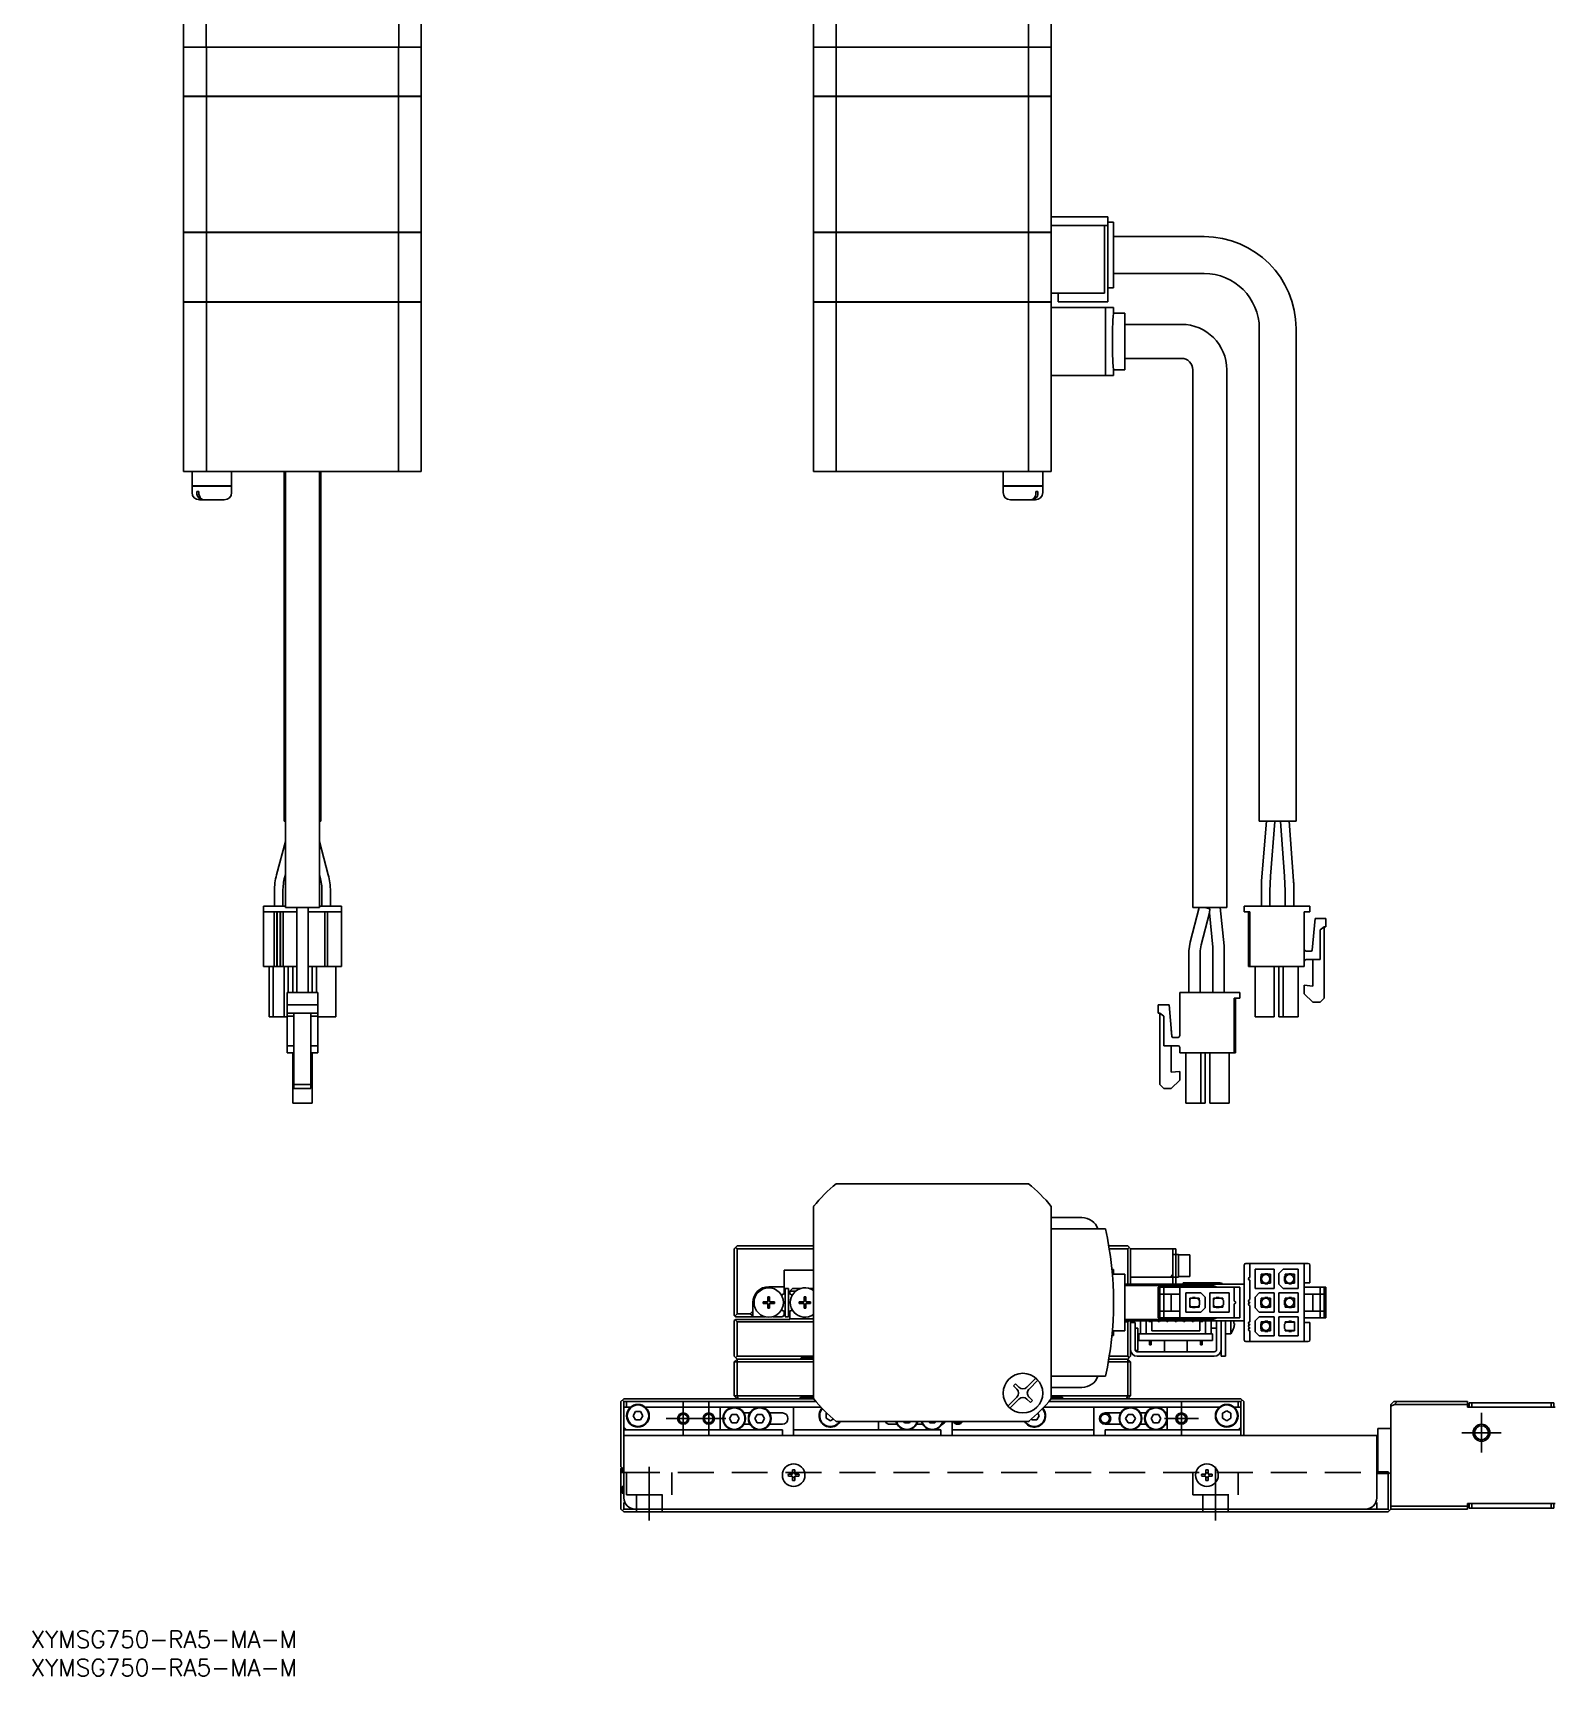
# Model space of a CAD drawing. Extents: x 0 to 944, y -8 to 566.
# Drawn here: x 0.4 to 269.3, y -8 to 282.3 of the extents above; entities that cross this region are included whole.
import ezdxf

# ---------------------------------------------------------------- set-up
doc = ezdxf.new("R2010")
doc.units = 0
doc.header["$LTSCALE"] = 0.5
doc.linetypes.add('CENTER', pattern=[50.8, 31.75, -6.35, 6.35, -6.35])
doc.linetypes.add('DASHED', pattern=[19.05, 12.7, -6.35])
for name, color, linetype in [('MSM_CENTER', 1, 'CENTER'), ('MSM_CONTINUOUS', 7, 'CONTINUOUS'), ('MSM_DASHED', 4, 'DASHED'), ('MSM_NARROW', 5, 'CONTINUOUS'), ('MSM_PART_NUMBER', 7, 'CONTINUOUS')]:
    doc.layers.add(name, color=color, linetype=linetype)
doc.styles.get("Standard").update_dxf_attribs({"font": 'txt.shx', "height": 1, "bigfont": 'bigfont.shx'})

msp = doc.modelspace()

# ---------------------------------------------------------------- linework, layer by layer
at = {"layer": 'MSM_CENTER'}
for p, q in [((115.27, 34.5), (115.27, 40.5)), ((119.77, 34.5), (119.77, 40.5)), ((203.27, 34.5), (203.27, 40.5)), ((256.27, 38.5), (256.27, 31.5)), ((112.27, 37.5), (122.77, 37.5)), ((200.27, 37.5), (206.27, 37.5)), ((252.77, 35), (259.77, 35)), ((109.27, 29), (109.27, 19.5)), ((209.27, 29), (209.27, 19.5))]:
    msp.add_line(p, q, dxfattribs=at)
at = {"layer": 'MSM_CONTINUOUS'}
for p, q in [((27, 271.1), (27, 284.8)), ((31, 284.8), (31, 279.8)), ((65, 279.8), (65, 284.8)), ((69, 271.1), (69, 284.8)), ((138.27, 271.1), (138.27, 286.8)), ((142.27, 284.8), (142.27, 279.8)), ((176.27, 279.8), (176.27, 284.8)), ((180.27, 271.1), (180.27, 286.8)), ((69, 279.8), (27, 279.8)), ((31.03, 271.1), (31.03, 279.8)), ((64.97, 271.1), (64.97, 279.8)), ((138.27, 279.8), (180.27, 279.8)), ((142.3, 271.1), (142.3, 279.8)), ((176.24, 271.1), (176.24, 279.8)), ((69, 271.1), (27, 271.1)), ((27, 247.1), (27, 271.05)), ((69, 271.05), (27, 271.05)), ((27.05, 271.05), (27.05, 271.1)), ((31.03, 247.1), (31.03, 271.05)), ((31.29, 271.05), (31.29, 271.1)), ((64.71, 271.05), (64.71, 271.1)), ((64.97, 247.1), (64.97, 271.05)), ((68.95, 271.05), (68.95, 271.1)), ((69, 247.1), (69, 271.05)), ((180.27, 271.1), (138.27, 271.1)), ((138.27, 247.1), (138.27, 271.05)), ((180.27, 271.05), (138.27, 271.05)), ((138.32, 271.05), (138.32, 271.1)), ((142.3, 247.1), (142.3, 271.05)), ((142.56, 271.05), (142.56, 271.1)), ((175.99, 271.05), (175.99, 271.1)), ((176.24, 247.1), (176.24, 271.05)), ((180.22, 271.05), (180.22, 271.1)), ((180.27, 234.8), (180.27, 271.05)), ((180.27, 249.8), (190.27, 249.8)), ((190.27, 249.8), (190.27, 234.8)), ((69, 247.1), (27, 247.1)), ((27, 234.8), (27, 247.05)), ((69, 247.05), (27, 247.05)), ((27.05, 247.05), (27.05, 247.1)), ((31.03, 234.8), (31.03, 247.05)), ((31.29, 247.05), (31.29, 247.1)), ((64.71, 247.05), (64.71, 247.1)), ((64.97, 234.8), (64.97, 247.05)), ((68.95, 247.05), (68.95, 247.1)), ((69, 234.8), (69, 247.05)), ((180.27, 247.1), (138.27, 247.1)), ((138.27, 234.8), (138.27, 247.05)), ((180.27, 247.05), (138.27, 247.05)), ((138.32, 247.05), (138.32, 247.1)), ((142.3, 234.8), (142.3, 247.05)), ((142.56, 247.05), (142.56, 247.1)), ((175.99, 247.05), (175.99, 247.1)), ((176.24, 234.8), (176.24, 247.05)), ((180.22, 247.05), (180.22, 247.1)), ((180.27, 248.3), (190.27, 248.3)), ((189.67, 248.3), (189.67, 236.3)), ((191.27, 248.87), (190.27, 248.87)), ((191.27, 248.87), (191.27, 237.23)), ((207.27, 246.3), (191.27, 246.3)), ((191.27, 239.8), (207.27, 239.8)), ((180.27, 236.3), (189.67, 236.3)), ((181.47, 236.3), (181.47, 234.8)), ((190.27, 237.23), (191.27, 237.23)), ((69, 234.8), (27, 234.8)), ((27, 204.8), (27, 234.75)), ((69, 234.75), (27, 234.75)), ((27.05, 234.75), (27.05, 234.8)), ((31.03, 204.8), (31.03, 234.75)), ((31.29, 234.75), (31.29, 234.8)), ((64.71, 234.75), (64.71, 234.8)), ((64.97, 204.8), (64.97, 234.75)), ((68.95, 234.75), (68.95, 234.8)), ((69, 204.8), (69, 234.75)), ((180.27, 234.8), (138.27, 234.8)), ((138.27, 204.8), (138.27, 234.75)), ((180.27, 234.75), (138.27, 234.75)), ((138.32, 234.75), (138.32, 234.8)), ((142.3, 204.8), (142.3, 234.75)), ((142.56, 234.75), (142.56, 234.8)), ((175.99, 234.75), (175.99, 234.8)), ((176.24, 204.8), (176.24, 234.75)), ((180.22, 234.75), (180.22, 234.8)), ((180.27, 204.8), (180.27, 234.75)), ((180.27, 233.8), (191.27, 233.8)), ((181.47, 234.8), (190.27, 234.8)), ((189.84, 233.8), (189.84, 221.8)), ((191.27, 232.8), (191.27, 233.8)), ((193.27, 232.8), (191.27, 232.8)), ((193.27, 232.8), (193.27, 222.8)), ((203.27, 230.8), (193.27, 230.8)), ((217.02, 230.05), (217.02, 143.05)), ((223.52, 143.05), (223.52, 230.05)), ((193.27, 224.8), (203.27, 224.8)), ((180.27, 221.8), (191.27, 221.8)), ((191.27, 221.8), (191.27, 222.8)), ((191.27, 222.8), (193.27, 222.8)), ((205.27, 222.8), (205.27, 127.8)), ((211.27, 127.8), (211.27, 222.8)), ((27, 204.8), (69, 204.8)), ((28.5, 204.8), (28.5, 202.3)), ((35.5, 202.3), (35.5, 204.8)), ((44.75, 204.8), (44.75, 143.05)), ((45, 204.8), (45, 127.8)), ((51, 127.8), (51, 204.8)), ((51.25, 143.05), (51.25, 204.8)), ((138.27, 204.8), (180.27, 204.8)), ((171.77, 204.8), (171.77, 202.3)), ((178.77, 202.3), (178.77, 204.8)), ((28.5, 202.3), (35.5, 202.3)), ((28.5, 202.25), (28.5, 201.1)), ((28.5, 202.25), (35.5, 202.25)), ((28.55, 202.3), (28.55, 202.25)), ((29.35, 201.3), (29.71, 201.3)), ((29.35, 201.3), (29.35, 201.1)), ((29.71, 201.3), (29.71, 201.1)), ((35.45, 202.25), (35.45, 202.3)), ((35.5, 201.1), (35.5, 202.25)), ((171.77, 202.3), (178.77, 202.3)), ((171.77, 202.25), (178.77, 202.25)), ((171.77, 202.25), (171.77, 201.1)), ((171.82, 202.3), (171.82, 202.25)), ((177.57, 201.3), (177.92, 201.3)), ((177.57, 201.3), (177.57, 201.1)), ((177.92, 201.3), (177.92, 201.1)), ((178.72, 202.25), (178.72, 202.3)), ((178.77, 201.1), (178.77, 202.25)), ((29.8, 199.8), (34.2, 199.8)), ((173.07, 199.8), (177.47, 199.8)), ((45, 143.05), (44.75, 143.05)), ((51.25, 143.05), (51, 143.05)), ((223.52, 143.05), (217.02, 143.05)), ((218.27, 143.05), (217.43, 132.51)), ((219, 133.31), (219.77, 142.99)), ((220.78, 143), (221.5, 133.31)), ((223.07, 132.48), (222.28, 143.05)), ((45, 139.42), (43.43, 133.57)), ((52.57, 133.56), (51, 139.42)), ((44.88, 133.18), (45, 133.63)), ((51, 133.63), (51.12, 133.17)), ((43.05, 130.68), (43.05, 128.05)), ((44.55, 128.05), (44.55, 130.68)), ((51.45, 130.69), (51.45, 128.05)), ((52.95, 128.05), (52.95, 130.69)), ((217.4, 131.66), (217.4, 128.05)), ((218.9, 130.68), (219, 133.31)), ((218.9, 128.05), (218.9, 130.68)), ((221.5, 133.31), (221.6, 130.69)), ((221.6, 130.69), (221.6, 128.05)), ((223.1, 128.05), (223.1, 131.68)), ((41.1, 128.05), (45, 128.05)), ((41.1, 117.35), (41.1, 128.05)), ((51, 127.8), (45, 127.8)), ((47, 127.8), (47, 121.42)), ((49, 121.42), (49, 127.8)), ((49, 120.9), (49, 127.8)), ((54.9, 128.05), (51, 128.05)), ((54.9, 117.35), (54.9, 128.05)), ((206.39, 127.8), (204.79, 121.67)), ((211.27, 127.8), (205.27, 127.8)), ((207.42, 127.8), (208.27, 127.58)), ((208.14, 127.62), (207.42, 127.8)), ((208.13, 127.71), (209.12, 127.8)), ((210.79, 120.99), (210.13, 127.8)), ((214.37, 128.05), (214.37, 127.05)), ((214.37, 128.05), (225.97, 128.05)), ((225.97, 127.05), (225.97, 128.05)), ((47, 127.05), (41.1, 127.05)), ((43, 117.35), (43, 127.05)), ((43.5, 117.35), (43.5, 127.05)), ((43.55, 117.35), (43.55, 127.05)), ((44.05, 117.35), (44.05, 127.05)), ((44.1, 117.35), (44.1, 127.05)), ((44.6, 117.35), (44.6, 127.05)), ((54.9, 127.05), (49, 127.05)), ((51.95, 117.35), (51.95, 127.05)), ((52.45, 117.35), (52.45, 127.05)), ((206.73, 121.17), (208.21, 126.86)), ((208.13, 127.71), (208.14, 127.62)), ((208.14, 127.62), (208.27, 127.58)), ((208.27, 127.58), (208.14, 127.62)), ((208.21, 126.86), (208.27, 127.58)), ((208.21, 126.86), (208.79, 120.8)), ((215.37, 127.05), (214.37, 127.05)), ((215.12, 127.05), (215.12, 117.35)), ((215.37, 117.35), (215.37, 127.05)), ((225.97, 127.05), (224.97, 127.05)), ((224.97, 127.05), (224.97, 117.35)), ((226.37, 120.28), (226.86, 125.85)), ((226.86, 125.85), (228.77, 125.85)), ((228.77, 125.85), (228.77, 124.35)), ((228.47, 124.35), (227.77, 123.85)), ((227.77, 123.85), (227.77, 118.6)), ((228.77, 124.35), (228.47, 124.35)), ((228.47, 124.35), (228.47, 111.75)), ((47, 121.42), (47, 120.16)), ((47, 120.16), (47, 112.8)), ((49, 120.16), (49, 121.42)), ((49, 120.71), (49, 120.9)), ((49, 112.8), (49, 120.71)), ((49, 112.8), (49, 120.16)), ((204.79, 121.67), (204.6, 120.16)), ((204.6, 120.16), (204.6, 112.8)), ((206.6, 120.16), (206.73, 121.17)), ((206.6, 112.8), (206.6, 120.16)), ((208.79, 120.8), (208.8, 120.71)), ((208.8, 120.71), (208.8, 112.8)), ((210.8, 120.71), (210.79, 120.99)), ((210.8, 112.8), (210.8, 120.71)), ((225.27, 120.1), (226.17, 120.1)), ((47, 117.35), (41.1, 117.35)), ((42.1, 117.35), (42.1, 108.45)), ((42.85, 117.35), (42.85, 108.45)), ((44.75, 117.35), (44.75, 108.45)), ((45.5, 117.35), (45.5, 112.8)), ((46.3, 117.35), (46.3, 112.8)), ((54.9, 117.35), (49, 117.35)), ((49.7, 117.35), (49.7, 112.8)), ((50.5, 117.35), (50.5, 112.8)), ((53.9, 117.35), (53.9, 108.45)), ((215.12, 117.35), (224.97, 117.35)), ((216.27, 117.35), (216.27, 108.45)), ((219.67, 117.35), (219.67, 108.45)), ((220.47, 117.35), (220.47, 108.45)), ((221.22, 117.35), (221.22, 108.45)), ((223.87, 117.35), (223.87, 108.45)), ((227.77, 118.6), (225.27, 118.6)), ((226.47, 113.92), (226.47, 118.6)), ((224.97, 114.05), (226.47, 113.92)), ((224.97, 112.55), (224.97, 114.05)), ((45.3, 112.8), (50.7, 112.8)), ((45.3, 112.8), (45.3, 110.6)), ((45.3, 110.6), (45.3, 109.1)), ((45.3, 110.6), (50.7, 110.6)), ((50.7, 112.8), (50.7, 105.15)), ((50.7, 111.8), (50.7, 112.8)), ((50.7, 102.1), (50.7, 111.8)), ((50.7, 110.6), (50.7, 109.1)), ((50.7, 105.03), (50.7, 110.6)), ((199.17, 110.6), (199.17, 109.1)), ((201.09, 110.6), (199.17, 110.6)), ((201.58, 105.03), (201.09, 110.6)), ((201.58, 105.03), (201.09, 110.6)), ((202.97, 112.8), (202.97, 105.15)), ((213.57, 112.8), (202.97, 112.8)), ((212.57, 111.8), (213.57, 111.8)), ((212.57, 102.1), (212.57, 111.8)), ((212.57, 102.1), (212.57, 111.8)), ((212.82, 102.1), (212.82, 111.8)), ((213.57, 111.8), (213.57, 112.8)), ((213.57, 111.8), (213.57, 112.8)), ((226.47, 111.05), (224.97, 112.55)), ((227.77, 111.05), (226.47, 111.05)), ((228.47, 111.75), (227.77, 111.05)), ((45.3, 108.45), (42.1, 108.45)), ((45.3, 109.1), (50.7, 109.1)), ((45.3, 109.1), (45.3, 108.6)), ((45.3, 108.6), (46.5, 108.6)), ((45.3, 108.6), (45.3, 103.35)), ((46.5, 109.1), (46.5, 96.5)), ((49.5, 109.1), (49.5, 108.6)), ((49.5, 109.1), (49.5, 96.5)), ((49.5, 108.6), (50.7, 108.6)), ((49.5, 108.6), (49.5, 103.35)), ((50.7, 109.1), (50.7, 108.6)), ((50.7, 108.6), (50.7, 103.35)), ((53.9, 108.45), (50.7, 108.45)), ((199.17, 109.1), (199.47, 109.1)), ((199.47, 109.1), (200.17, 108.6)), ((199.47, 109.1), (199.47, 96.5)), ((200.17, 108.6), (200.17, 103.35)), ((219.67, 108.45), (216.27, 108.45)), ((223.87, 108.45), (220.47, 108.45)), ((50.7, 105.15), (50.7, 104.85)), ((50.7, 104.85), (50.7, 105.03)), ((201.58, 105.03), (201.47, 106.19)), ((201.58, 105.03), (201.47, 106.19)), ((201.47, 106.19), (201.47, 106.19)), ((202.67, 104.85), (201.77, 104.85)), ((45.3, 103.35), (46.5, 103.35)), ((45.3, 103.35), (45.3, 103.05)), ((45.3, 103.05), (45.3, 102.1)), ((45.3, 102.1), (46.5, 102.1)), ((46.3, 102.1), (46.3, 93.2)), ((49.5, 98.67), (49.5, 103.35)), ((49.5, 103.35), (50.7, 103.35)), ((49.5, 103.05), (49.5, 103.35)), ((49.5, 102.1), (50.7, 102.1)), ((49.7, 102.1), (49.7, 93.2)), ((49.7, 102.1), (49.7, 93.2)), ((49.7, 102.1), (49.7, 93.2)), ((50.7, 103.35), (50.7, 103.05)), ((50.7, 103.05), (50.7, 102.1)), ((200.17, 103.35), (202.67, 103.35)), ((201.47, 98.67), (201.47, 103.35)), ((201.47, 98.67), (201.47, 103.35)), ((202.97, 103.05), (202.97, 102.1)), ((202.97, 102.1), (212.57, 102.1)), ((204.07, 102.1), (204.07, 93.2)), ((206.72, 102.1), (206.72, 93.2)), ((207.47, 102.1), (207.47, 93.2)), ((207.47, 102.1), (207.47, 93.2)), ((208.27, 102.1), (208.27, 93.2)), ((211.67, 102.1), (211.67, 93.2)), ((211.67, 102.1), (211.67, 93.2)), ((212.57, 102.1), (212.82, 102.1)), ((49.5, 98.8), (49.5, 98.67)), ((49.5, 97.3), (49.5, 98.8)), ((202.97, 98.8), (201.47, 98.67)), ((202.97, 97.3), (202.97, 98.8)), ((202.97, 97.3), (202.97, 98.8)), ((46.5, 96.5), (49.5, 96.5)), ((46.5, 96.5), (46.5, 95.8)), ((46.5, 95.8), (49.5, 95.8)), ((49.5, 95.8), (49.5, 97.3)), ((49.5, 96.5), (49.5, 95.8)), ((199.47, 96.5), (200.17, 95.8)), ((200.17, 95.8), (201.47, 95.8)), ((201.47, 95.8), (202.97, 97.3)), ((201.47, 95.8), (202.97, 97.3)), ((49.7, 93.2), (46.3, 93.2)), ((207.47, 93.2), (204.07, 93.2)), ((211.67, 93.2), (208.27, 93.2)), ((142.27, 79), (142.15, 78.87)), ((142.3, 79), (176.24, 79)), ((176.4, 78.87), (176.27, 79)), ((138.4, 75.13), (138.27, 75)), ((138.27, 41.03), (138.27, 74.97)), ((180.27, 75), (180.15, 75.13)), ((180.27, 74.97), (180.27, 41.03)), ((180.27, 73), (185.69, 73)), ((180.27, 71), (189.84, 71)), ((124.77, 68), (124.27, 67.5)), ((124.27, 55.7), (124.27, 67.5)), ((124.77, 67.5), (124.52, 67.75)), ((124.77, 68), (138.27, 68)), ((124.77, 67.5), (124.77, 56)), ((138.27, 67.5), (124.77, 67.5)), ((190.43, 68), (193.77, 68)), ((193.77, 67.5), (190.51, 67.5)), ((194.27, 67.5), (193.77, 68)), ((194.02, 67.75), (193.77, 67.5)), ((193.77, 61.25), (193.77, 67.5)), ((202.27, 67.5), (194.27, 67.5)), ((194.27, 67.5), (194.27, 61.25)), ((201.77, 67.5), (201.77, 61.25)), ((202.27, 67.5), (202.27, 64.5)), ((202.77, 66.5), (201.77, 66.5)), ((202.27, 64.5), (202.27, 62.5)), ((202.77, 66.5), (202.77, 62.5)), ((204.77, 66.4), (202.77, 66.4)), ((204.77, 62.6), (204.77, 66.4)), ((214.37, 64.6), (214.37, 51.4)), ((225.67, 64.9), (214.67, 64.9)), ((215.37, 64.9), (215.37, 62.45)), ((219.67, 63.9), (216.27, 63.9)), ((216.27, 63.9), (216.27, 60.5)), ((219.67, 60.5), (219.67, 63.9)), ((221.22, 63.9), (220.47, 63.15)), ((223.87, 63.9), (221.22, 63.9)), ((223.87, 60.5), (223.87, 63.9)), ((224.97, 64.9), (224.97, 51.1)), ((225.97, 61.5), (225.97, 64.6)), ((133.07, 63.7), (138.27, 63.7)), ((133.07, 59.55), (133.07, 63.7)), ((191.27, 63.82), (190.99, 63.82)), ((193.27, 63), (191.06, 63)), ((191.27, 63.82), (191.27, 63)), ((193.27, 63), (193.27, 53)), ((214.37, 61.25), (193.27, 61.25)), ((208.27, 61), (193.27, 61)), ((202.77, 62.5), (194.27, 62.5)), ((201.77, 63), (201.27, 62.5)), ((202.27, 61.25), (202.27, 62.5)), ((202.77, 62.6), (204.77, 62.6)), ((203.57, 61.25), (203.57, 61.5)), ((203.57, 61.5), (209.87, 61.5)), ((215.37, 61.95), (215.37, 58.52)), ((217.65, 62.95), (217.27, 62.57)), ((217.27, 62.57), (217.27, 61.82)), ((217.27, 61.82), (217.37, 61.72)), ((218.02, 63), (217.37, 63)), ((217.37, 63), (217.37, 62.67)), ((217.37, 61.72), (217.37, 61.4)), ((217.37, 61.72), (217.65, 61.45)), ((217.37, 61.4), (218.02, 61.4)), ((217.43, 61.99), (217.56, 61.54)), ((219.02, 62.95), (217.65, 62.95)), ((217.65, 61.45), (219.02, 61.45)), ((218.52, 63.1), (218.02, 63.1)), ((218.02, 63.1), (218.02, 62.95)), ((218.02, 61.45), (218.02, 61.3)), ((218.02, 61.3), (218.52, 61.3)), ((218.52, 63.1), (218.52, 62.95)), ((219.02, 63), (218.52, 63)), ((218.52, 61.3), (218.52, 61.45)), ((218.52, 61.4), (219.02, 61.4)), ((219.02, 61.89), (218.87, 62.41)), ((219.02, 63), (219.02, 61.4)), ((220.47, 63.15), (220.47, 61.25)), ((220.47, 61.25), (221.22, 60.5)), ((221.85, 62.95), (221.47, 62.57)), ((221.47, 62.57), (221.47, 61.82)), ((221.63, 62.4), (221.47, 61.86)), ((221.47, 61.82), (221.85, 61.45)), ((221.57, 63), (221.57, 62.67)), ((222.22, 63), (221.57, 63)), ((221.57, 61.72), (221.57, 61.4)), ((221.57, 61.4), (222.22, 61.4)), ((223.22, 62.95), (221.85, 62.95)), ((221.85, 61.45), (223.22, 61.45)), ((222.72, 63.1), (222.22, 63.1)), ((222.22, 63.1), (222.22, 62.95)), ((222.22, 61.45), (222.22, 61.3)), ((222.22, 61.3), (222.72, 61.3)), ((222.72, 63.1), (222.72, 62.95)), ((223.22, 63), (222.72, 63)), ((222.72, 61.3), (222.72, 61.45)), ((222.72, 61.4), (223.22, 61.4)), ((222.92, 61.45), (223.07, 62)), ((223.22, 63), (223.22, 61.4)), ((224.97, 61.5), (225.97, 61.5)), ((129.37, 57.85), (129.37, 58.14)), ((130.17, 58.14), (129.37, 58.14)), ((129.9, 58.14), (129.9, 57.85)), ((130.23, 59), (130.52, 59)), ((130.23, 58.2), (130.23, 59)), ((130.52, 58.47), (130.23, 58.47)), ((130.37, 60.8), (133.07, 60.8)), ((130.52, 58.2), (130.52, 59)), ((131.37, 58.14), (130.58, 58.14)), ((130.84, 57.85), (130.84, 58.14)), ((131.37, 57.85), (131.37, 58.14)), ((133.07, 59.55), (132.81, 59.4)), ((133.27, 60.5), (133.27, 55.5)), ((133.87, 60.5), (133.27, 60.5)), ((133.87, 60.5), (133.87, 55.5)), ((134.57, 60.5), (134.07, 60)), ((135.11, 60), (134.07, 60)), ((134.07, 60), (134.07, 59.54)), ((134.21, 59.46), (134.07, 59.54)), ((134.57, 60.5), (136.06, 60.5)), ((135.77, 57.85), (135.77, 58.14)), ((136.57, 58.14), (135.77, 58.14)), ((136.3, 58.14), (136.3, 57.85)), ((136.63, 59), (136.92, 59)), ((136.63, 58.2), (136.63, 59)), ((136.92, 58.47), (136.63, 58.47)), ((136.92, 58.2), (136.92, 59)), ((137.77, 58.14), (136.98, 58.14)), ((137.24, 57.85), (137.24, 58.14)), ((137.49, 60.5), (138.27, 60.5)), ((137.77, 57.85), (137.77, 58.14)), ((199.17, 55.3), (199.17, 60.7)), ((199.17, 60.7), (213.57, 60.7)), ((199.47, 55.3), (199.47, 60.7)), ((199.47, 59.5), (202.97, 59.5)), ((200.17, 55.3), (200.17, 60.7)), ((201.47, 56.5), (201.47, 59.5)), ((202.97, 55.3), (202.97, 60.7)), ((204.07, 59.7), (204.07, 56.3)), ((206.72, 59.7), (204.07, 59.7)), ((205.22, 58.8), (204.72, 58.8)), ((204.72, 57.2), (204.72, 58.8)), ((206.1, 58.75), (204.72, 58.75)), ((205.72, 58.9), (205.22, 58.9)), ((205.22, 58.75), (205.22, 58.9)), ((205.72, 58.75), (205.72, 58.9)), ((206.37, 58.8), (205.72, 58.8)), ((206.47, 58.37), (206.1, 58.75)), ((206.37, 58.47), (206.37, 58.8)), ((206.47, 57.62), (206.47, 58.37)), ((207.47, 58.95), (206.72, 59.7)), ((207.47, 57.05), (207.47, 58.95)), ((208.27, 59.7), (208.27, 56.3)), ((211.67, 59.7), (208.27, 59.7)), ((209.42, 58.8), (208.92, 58.8)), ((208.92, 57.2), (208.92, 58.8)), ((210.3, 58.75), (208.92, 58.75)), ((209.92, 58.9), (209.42, 58.9)), ((209.42, 58.75), (209.42, 58.9)), ((209.92, 58.75), (209.92, 58.9)), ((210.57, 58.8), (209.92, 58.8)), ((210.67, 58.37), (210.3, 58.75)), ((210.57, 58.47), (210.57, 58.8)), ((210.67, 57.62), (210.67, 58.37)), ((211.67, 56.3), (211.67, 59.7)), ((212.57, 58.25), (212.57, 60.7)), ((213.57, 55.3), (213.57, 60.7)), ((216.27, 60.5), (219.67, 60.5)), ((217.02, 59.7), (216.27, 58.95)), ((216.27, 58.95), (216.27, 57.05)), ((219.67, 59.7), (217.02, 59.7)), ((217.37, 58.47), (217.27, 58.37)), ((217.27, 58.37), (217.27, 57.62)), ((217.37, 58.8), (217.37, 58.47)), ((218.02, 58.8), (217.37, 58.8)), ((217.65, 58.75), (217.37, 58.47)), ((219.02, 58.75), (217.65, 58.75)), ((218.52, 58.9), (218.02, 58.9)), ((218.02, 58.9), (218.02, 58.75)), ((218.52, 58.9), (218.52, 58.75)), ((219.02, 58.8), (218.52, 58.8)), ((219.02, 58.75), (218.94, 58.75)), ((219.02, 58.8), (219.02, 57.2)), ((219.67, 56.3), (219.67, 59.7)), ((223.87, 59.7), (220.47, 59.7)), ((220.47, 59.7), (220.47, 56.3)), ((221.22, 60.5), (223.87, 60.5)), ((221.85, 58.75), (221.47, 58.37)), ((221.47, 58.37), (221.47, 57.62)), ((222.22, 58.8), (221.57, 58.8)), ((221.57, 58.8), (221.57, 58.47)), ((223.22, 58.75), (221.85, 58.75)), ((222.72, 58.9), (222.22, 58.9)), ((222.22, 58.9), (222.22, 58.75)), ((222.72, 58.9), (222.72, 58.75)), ((223.22, 58.8), (222.72, 58.8)), ((223.22, 58.8), (223.22, 57.2)), ((223.87, 56.3), (223.87, 59.7)), ((224.97, 60.7), (228.77, 60.7)), ((228.47, 59.5), (224.97, 59.5)), ((226.47, 59.5), (226.47, 56.5)), ((227.77, 60.7), (227.77, 55.3)), ((228.47, 60.7), (228.47, 55.3)), ((228.77, 60.7), (228.77, 55.3)), ((124.27, 55.7), (124.47, 55.5)), ((124.37, 55.6), (124.77, 56)), ((129.66, 55.5), (124.47, 55.5)), ((124.77, 56), (127.07, 56)), ((127.57, 56.5), (127.07, 56)), ((127.07, 56), (127.57, 55.65)), ((127.57, 58), (127.57, 55.5)), ((130.17, 57.85), (129.37, 57.85)), ((130.23, 57), (130.23, 57.79)), ((130.52, 57.53), (130.23, 57.53)), ((130.23, 57), (130.52, 57)), ((130.52, 57), (130.52, 57.79)), ((131.37, 57.85), (130.58, 57.85)), ((131.09, 55.5), (132.77, 55.5)), ((132.77, 55.5), (133.07, 55.8)), ((132.81, 56.6), (133.07, 56.45)), ((133.07, 55.8), (133.07, 56.45)), ((133.87, 55.5), (133.27, 55.5)), ((134.07, 56.46), (134.45, 56.67)), ((134.07, 55), (134.07, 56.46)), ((136.57, 57.85), (135.77, 57.85)), ((136.63, 57), (136.63, 57.79)), ((136.92, 57.53), (136.63, 57.53)), ((136.63, 57), (136.92, 57)), ((136.92, 57), (136.92, 57.79)), ((137.77, 57.85), (136.98, 57.85)), ((199.17, 55.3), (213.57, 55.3)), ((199.47, 56.5), (202.97, 56.5)), ((204.07, 56.3), (206.72, 56.3)), ((204.72, 57.25), (206.1, 57.25)), ((204.72, 57.2), (205.22, 57.2)), ((205.22, 57.25), (205.22, 57.1)), ((205.22, 57.1), (205.72, 57.1)), ((205.72, 57.1), (205.72, 57.25)), ((205.72, 57.2), (206.37, 57.2)), ((206.1, 57.25), (206.47, 57.62)), ((206.37, 57.2), (206.37, 57.52)), ((206.72, 56.3), (207.47, 57.05)), ((208.27, 56.3), (211.67, 56.3)), ((208.92, 57.25), (210.3, 57.25)), ((208.92, 57.2), (209.42, 57.2)), ((209.42, 57.25), (209.42, 57.1)), ((209.42, 57.1), (209.92, 57.1)), ((209.92, 57.1), (209.92, 57.25)), ((209.92, 57.2), (210.57, 57.2)), ((210.3, 57.25), (210.67, 57.62)), ((210.57, 57.2), (210.57, 57.52)), ((212.57, 55.3), (212.57, 57.75)), ((215.37, 58.02), (215.37, 57.97)), ((215.37, 57.47), (215.37, 54.6)), ((216.27, 57.05), (217.02, 56.3)), ((217.02, 55.5), (216.27, 54.75)), ((217.02, 56.3), (219.67, 56.3)), ((219.67, 55.5), (217.02, 55.5)), ((217.27, 57.62), (217.65, 57.25)), ((217.37, 57.52), (217.37, 57.2)), ((217.37, 57.2), (218.02, 57.2)), ((217.65, 57.25), (219.02, 57.25)), ((218.02, 57.25), (218.02, 57.1)), ((218.02, 57.1), (218.52, 57.1)), ((218.52, 57.1), (218.52, 57.25)), ((218.52, 57.2), (219.02, 57.2)), ((219.02, 57.25), (218.94, 57.25)), ((219.67, 52.1), (219.67, 55.5)), ((220.47, 56.3), (223.87, 56.3)), ((223.87, 55.5), (220.47, 55.5)), ((220.47, 55.5), (220.47, 52.1)), ((221.47, 57.62), (221.85, 57.25)), ((221.57, 57.52), (221.57, 57.2)), ((221.57, 57.2), (222.22, 57.2)), ((221.85, 57.25), (223.22, 57.25)), ((222.22, 57.25), (222.22, 57.1)), ((222.22, 57.1), (222.72, 57.1)), ((222.72, 57.1), (222.72, 57.25)), ((222.72, 57.2), (223.22, 57.2)), ((223.87, 52.1), (223.87, 55.5)), ((228.47, 56.5), (224.97, 56.5)), ((224.97, 55.3), (228.77, 55.3)), ((124.27, 54.8), (124.42, 54.95)), ((124.27, 48.5), (124.27, 54.8)), ((124.42, 54.95), (124.47, 55)), ((124.77, 54.6), (124.42, 54.95)), ((124.47, 55), (134.07, 55)), ((124.77, 54.6), (124.77, 48.5)), ((138.27, 54.6), (124.77, 54.6)), ((134.07, 55.1), (138.27, 55.1)), ((191.06, 53), (193.27, 53)), ((191.27, 53), (191.27, 52.18)), ((193.27, 55), (208.27, 55)), ((193.27, 54.75), (214.37, 54.75)), ((193.77, 54.6), (193.27, 54.6)), ((193.92, 54.75), (193.77, 54.6)), ((193.77, 48.5), (193.77, 54.6)), ((194.27, 54.75), (194.27, 48.5)), ((194.27, 54.5), (195.07, 54.5)), ((195.07, 49.7), (195.07, 54.5)), ((195.57, 53.5), (195.07, 53.5)), ((195.57, 53.5), (195.57, 49.5)), ((195.77, 51.3), (195.77, 52.5)), ((208.77, 52.5), (195.77, 52.5)), ((196.02, 52.5), (196.02, 54.75)), ((197.02, 54.75), (197.02, 52.5)), ((197.52, 54.65), (197.52, 54.75)), ((198.02, 54.65), (197.52, 54.65)), ((198.02, 53), (198.02, 54.65)), ((206.52, 53), (198.02, 53)), ((207.02, 54.65), (206.52, 54.65)), ((206.52, 54.65), (206.52, 53)), ((207.02, 54.75), (207.02, 54.65)), ((207.52, 54.75), (207.52, 52.5)), ((208.52, 54.75), (208.52, 52.5)), ((208.52, 53.5), (209.47, 53.5)), ((208.77, 51.3), (208.77, 52.5)), ((209.47, 49.7), (209.47, 54.75)), ((210.27, 48.5), (210.27, 54.75)), ((211.07, 54.75), (211.07, 48.5)), ((211.07, 52.5), (211.97, 52.5)), ((211.97, 52.5), (211.97, 54.75)), ((212.53, 54.7), (212.66, 54.7)), ((212.53, 54.3), (212.53, 54.7)), ((212.66, 54.3), (212.53, 54.3)), ((212.53, 53.55), (212.53, 53.57)), ((215.37, 54.1), (215.37, 54.05)), ((215.37, 53.55), (215.37, 53.5)), ((215.37, 53), (215.37, 51.1)), ((216.27, 54.75), (216.27, 52.85)), ((216.27, 52.85), (217.02, 52.1)), ((217.37, 54.27), (217.27, 54.17)), ((217.27, 54.17), (217.27, 53.42)), ((217.27, 53.42), (217.37, 53.32)), ((218.02, 54.6), (217.37, 54.6)), ((217.37, 54.6), (217.37, 54.27)), ((217.65, 54.55), (217.37, 54.27)), ((217.37, 53.32), (217.37, 53)), ((217.37, 53.32), (217.65, 53.05)), ((217.37, 53), (218.02, 53)), ((217.43, 54.01), (217.56, 54.46)), ((219.02, 54.55), (217.65, 54.55)), ((217.65, 53.05), (219.02, 53.05)), ((218.52, 54.7), (218.02, 54.7)), ((218.02, 54.7), (218.02, 54.55)), ((218.02, 53.05), (218.02, 52.9)), ((218.02, 52.9), (218.52, 52.9)), ((218.52, 54.7), (218.52, 54.55)), ((219.02, 54.6), (218.52, 54.6)), ((218.52, 52.9), (218.52, 53.05)), ((218.52, 53), (219.02, 53)), ((219.02, 54.11), (218.87, 53.59)), ((219.02, 54.6), (219.02, 53)), ((221.85, 54.55), (221.47, 54.17)), ((221.47, 54.17), (221.47, 53.42)), ((221.47, 53.42), (221.85, 53.05)), ((222.22, 54.6), (221.57, 54.6)), ((221.57, 54.6), (221.57, 54.27)), ((221.57, 53.32), (221.57, 53)), ((221.57, 53), (222.22, 53)), ((223.22, 54.55), (221.85, 54.55)), ((221.85, 53.05), (223.22, 53.05)), ((222.72, 54.7), (222.22, 54.7)), ((222.22, 54.7), (222.22, 54.55)), ((222.22, 53.05), (222.22, 52.9)), ((222.22, 52.9), (222.72, 52.9)), ((222.72, 54.7), (222.72, 54.55)), ((223.22, 54.6), (222.72, 54.6)), ((222.72, 52.9), (222.72, 53.05)), ((222.72, 53), (223.22, 53)), ((223.22, 54.6), (223.22, 53)), ((225.97, 54.5), (224.97, 54.5)), ((225.97, 51.4), (225.97, 54.5)), ((190.99, 52.18), (191.27, 52.18)), ((195.13, 49.5), (195.57, 49.5)), ((208.77, 51.3), (195.77, 51.3)), ((197.65, 51.3), (197.65, 50.5)), ((197.65, 50.5), (197.9, 50.5)), ((197.9, 51.3), (197.9, 50.5)), ((200.27, 51.3), (200.27, 49.3)), ((204.27, 49.3), (204.27, 51.3)), ((206.65, 51.3), (206.65, 50.5)), ((206.65, 50.5), (206.9, 50.5)), ((206.9, 51.3), (206.9, 50.5)), ((225.67, 51.1), (214.67, 51.1)), ((217.02, 52.1), (219.67, 52.1)), ((220.47, 52.1), (223.87, 52.1)), ((124.77, 48), (124.27, 48.5)), ((124.77, 48), (124.27, 47.5)), ((124.27, 47.5), (138.27, 47.5)), ((124.27, 41.5), (124.27, 47.5)), ((124.77, 48.5), (124.52, 48.25)), ((124.77, 48.5), (138.27, 48.5)), ((124.77, 48), (124.77, 41.5)), ((138.27, 48), (124.77, 48)), ((135.87, 48), (136.17, 48.3)), ((138.27, 48.3), (136.17, 48.3)), ((194.27, 47.5), (190.34, 47.5)), ((193.77, 48), (190.43, 48)), ((190.51, 48.5), (193.77, 48.5)), ((194.02, 48.25), (193.77, 48.5)), ((194.27, 48.5), (193.77, 48)), ((193.77, 41.5), (193.77, 48)), ((193.77, 48), (194.27, 47.5)), ((194.27, 47.5), (194.27, 41.5)), ((195.47, 49.3), (209.07, 49.3)), ((195.47, 48.5), (209.07, 48.5)), ((211.07, 48.5), (210.27, 48.5)), ((173.61, 43.31), (173.97, 43.66)), ((173.97, 43.66), (174.57, 43.06)), ((175.98, 43.06), (177.57, 44.65)), ((177.92, 44.29), (176.34, 42.71)), ((189.84, 45), (180.27, 45)), ((104.77, 41), (104.27, 40.5)), ((104.77, 40.5), (104.52, 40.75)), ((104.77, 41), (138.27, 41)), ((124.27, 41.5), (138.27, 41.5)), ((124.27, 41.5), (124.77, 41)), ((124.77, 41.5), (124.98, 41)), ((135.77, 41), (136.07, 41.3)), ((138.27, 41.3), (136.07, 41.3)), ((138.27, 41), (138.4, 40.87)), ((172.63, 39.71), (174.21, 41.29)), ((174.57, 40.94), (172.98, 39.35)), ((174.21, 42.71), (173.61, 43.31)), ((176.58, 40.34), (175.98, 40.94)), ((176.34, 41.29), (176.94, 40.69)), ((176.94, 40.69), (176.58, 40.34)), ((180.15, 40.87), (180.27, 41)), ((185.69, 43), (180.27, 43)), ((180.27, 41.5), (194.27, 41.5)), ((182.17, 41.3), (180.27, 41.3)), ((180.27, 41), (213.77, 41)), ((182.17, 41.3), (182.47, 41)), ((193.77, 41.5), (193.57, 41)), ((194.27, 41.5), (193.77, 41)), ((214.27, 40.5), (213.77, 41)), ((214.02, 40.75), (213.77, 40.5)), ((104.27, 29), (104.27, 40.5)), ((104.77, 40.5), (138.71, 40.5)), ((104.77, 40.5), (104.77, 23.5)), ((105.95, 39.5), (104.77, 39.5)), ((105.27, 40.5), (105.27, 39.5)), ((106.41, 38), (106.84, 38.75)), ((106.84, 37.25), (106.41, 38)), ((106.84, 38.75), (107.71, 38.75)), ((107.71, 38.75), (108.14, 38)), ((108.14, 38), (107.71, 37.25)), ((139.61, 39.5), (108.6, 39.5)), ((121.77, 39.5), (121.77, 35.5)), ((123.41, 37.5), (123.84, 38.25)), ((123.84, 38.25), (124.71, 38.25)), ((124.71, 38.25), (125.14, 37.5)), ((127.04, 38.5), (126.01, 38.5)), ((127.91, 37.5), (128.34, 38.25)), ((128.34, 38.25), (129.21, 38.25)), ((129.21, 38.25), (129.64, 37.5)), ((132.77, 38.5), (130.51, 38.5)), ((134.77, 34.5), (134.77, 39.5)), ((140.52, 38.43), (140.61, 38.49)), ((140.52, 37.57), (140.52, 38.43)), ((178.14, 38), (177.71, 37.25)), ((177.89, 38.44), (178.14, 38)), ((209.95, 39.5), (178.94, 39.5)), ((213.77, 40.5), (179.84, 40.5)), ((187.77, 34.5), (187.77, 39.5)), ((192.54, 38.5), (189.77, 38.5)), ((193.41, 37.5), (193.84, 38.25)), ((193.84, 38.25), (194.71, 38.25)), ((194.71, 38.25), (195.14, 37.5)), ((197.04, 38.5), (196.01, 38.5)), ((197.91, 37.5), (198.34, 38.25)), ((198.34, 38.25), (199.21, 38.25)), ((199.21, 38.25), (199.64, 37.5)), ((200.77, 39.5), (200.77, 35.5)), ((210.52, 38.43), (211.27, 38.87)), ((210.52, 37.57), (210.52, 38.43)), ((211.27, 38.87), (212.02, 38.43)), ((212.02, 38.43), (212.02, 37.57)), ((213.77, 39.5), (212.6, 39.5)), ((213.27, 39.5), (213.27, 40.5)), ((213.77, 34.5), (213.77, 40.5)), ((214.27, 40.5), (214.27, 34.5)), ((240.27, 40), (240.77, 40.5)), ((240.89, 40), (240.27, 39.69)), ((240.27, 40), (240.27, 21.5)), ((240.77, 40.5), (253.77, 40.5)), ((241.39, 40.5), (240.89, 40)), ((253.77, 40), (240.89, 40)), ((253.77, 40.5), (253.77, 39.5)), ((253.77, 39.5), (269.27, 39.5)), ((254.07, 39.5), (254.07, 40.3)), ((254.07, 40.3), (269.07, 40.3)), ((254.57, 40.3), (254.57, 39.5)), ((268.57, 39.5), (268.57, 40.3)), ((269.07, 40.3), (269.07, 39.5)), ((105.27, 35.5), (104.77, 36)), ((104.77, 35.5), (132.77, 35.5)), ((107.71, 37.25), (106.84, 37.25)), ((123.84, 36.75), (123.41, 37.5)), ((124.71, 36.75), (123.84, 36.75)), ((125.14, 37.5), (124.71, 36.75)), ((126.01, 36.5), (127.04, 36.5)), ((128.34, 36.75), (127.91, 37.5)), ((129.21, 36.75), (128.34, 36.75)), ((129.64, 37.5), (129.21, 36.75)), ((130.51, 36.5), (132.77, 36.5)), ((132.77, 34.5), (132.77, 35.5)), ((134.77, 35.5), (160.77, 35.5)), ((141.27, 37.13), (140.52, 37.57)), ((141.79, 37.43), (141.27, 37.13)), ((142.15, 37.13), (142.27, 37)), ((176.24, 37), (142.3, 37)), ((149.77, 37), (149.77, 35.5)), ((151.77, 36.5), (153.04, 36.5)), ((154.34, 36.75), (154.2, 37)), ((155.21, 36.75), (154.34, 36.75)), ((155.35, 37), (155.21, 36.75)), ((156.51, 36.5), (157.54, 36.5)), ((158.84, 36.75), (158.7, 37)), ((159.71, 36.75), (158.84, 36.75)), ((159.85, 37), (159.71, 36.75)), ((160.77, 34.5), (160.77, 35.5)), ((162.77, 34.5), (162.77, 37)), ((162.77, 35.5), (187.77, 35.5)), ((176.27, 37), (176.4, 37.13)), ((176.84, 37.25), (176.75, 37.42)), ((177.71, 37.25), (176.84, 37.25)), ((189.77, 36.5), (192.54, 36.5)), ((213.77, 35.5), (189.77, 35.5)), ((189.77, 35.5), (189.77, 34.5)), ((193.84, 36.75), (193.41, 37.5)), ((194.71, 36.75), (193.84, 36.75)), ((195.14, 37.5), (194.71, 36.75)), ((196.01, 36.5), (197.04, 36.5)), ((198.34, 36.75), (197.91, 37.5)), ((199.21, 36.75), (198.34, 36.75)), ((199.64, 37.5), (199.21, 36.75)), ((211.27, 37.13), (210.52, 37.57)), ((212.02, 37.57), (211.27, 37.13)), ((213.77, 36), (213.27, 35.5)), ((237.97, 28.1), (237.97, 35.75)), ((240.27, 35.75), (237.97, 35.75)), ((104.77, 34.5), (237.77, 34.5)), ((237.77, 34.5), (237.77, 23.5)), ((237.97, 34), (237.77, 34)), ((104.27, 29), (104.67, 28.6)), ((104.27, 28.7), (104.37, 28.8)), ((104.27, 21.5), (104.27, 28.7)), ((104.77, 28.2), (104.27, 28.2)), ((104.27, 28), (104.77, 28)), ((104.37, 28.7), (104.37, 28.9)), ((104.57, 28), (104.77, 27.8)), ((104.67, 28.6), (104.77, 28.7)), ((104.67, 28.6), (104.77, 28.5)), ((104.67, 28.4), (104.77, 28.4)), ((133.85, 27.7), (134.57, 27.7)), ((134.57, 27.3), (133.85, 27.3)), ((134.57, 27.7), (134.57, 28.43)), ((134.57, 26.57), (134.57, 27.3)), ((134.97, 28.43), (134.97, 27.7)), ((134.97, 27.7), (135.7, 27.7)), ((134.97, 27.3), (134.97, 26.57)), ((135.7, 27.3), (134.97, 27.3)), ((206.85, 27.7), (207.57, 27.7)), ((207.57, 27.3), (206.85, 27.3)), ((207.57, 27.7), (207.57, 28.43)), ((207.57, 26.57), (207.57, 27.3)), ((207.97, 28.43), (207.97, 27.7)), ((207.97, 27.7), (208.7, 27.7)), ((207.97, 27.3), (207.97, 26.57)), ((208.7, 27.3), (207.97, 27.3)), ((239.77, 28.1), (237.77, 28.1)), ((237.77, 28), (239.87, 28)), ((239.77, 27.8), (237.77, 27.8)), ((239.92, 27.95), (239.77, 28.1)), ((239.77, 27.8), (239.92, 27.95)), ((239.77, 21.5), (239.77, 27.8)), ((240.27, 27.6), (239.92, 27.95)), ((104.47, 24.3), (104.47, 25.5)), ((104.77, 25.5), (104.47, 25.5)), ((104.77, 24.3), (104.47, 24.3)), ((104.77, 21), (104.27, 21.5)), ((104.77, 21.5), (104.52, 21.25)), ((104.77, 21.5), (104.77, 22.7)), ((239.77, 21.5), (104.77, 21.5)), ((239.77, 21), (104.77, 21)), ((237.77, 22.7), (237.77, 21.5)), ((240.02, 21.25), (239.77, 21.5)), ((239.77, 21), (240.27, 21.5)), ((240.27, 22), (253.77, 22)), ((253.77, 21.5), (240.27, 21.5)), ((253.77, 22.5), (269.27, 22.5)), ((253.77, 22.5), (253.77, 21.5)), ((254.07, 21.7), (254.07, 22.5)), ((269.07, 21.7), (254.07, 21.7)), ((254.57, 22.5), (254.57, 21.7)), ((268.57, 21.7), (268.57, 22.5)), ((269.07, 22.5), (269.07, 21.7))]:
    msp.add_line(p, q, dxfattribs=at)
for centre, radius in [((218.15, 62.2), 0.75), ((222.35, 62.2), 0.75), ((218.15, 58), 0.75), ((222.35, 58), 0.75), ((218.15, 53.8), 0.75), ((175.27, 42), 3.5), ((107.27, 38), 2), ((115.27, 37.5), 0.783), ((119.77, 37.5), 0.783), ((124.27, 37.5), 2), ((128.77, 37.5), 2), ((189.77, 37.5), 0.783), ((194.27, 37.5), 2), ((198.77, 37.5), 2), ((203.27, 37.5), 0.783), ((211.27, 38), 2), ((256.27, 35), 1.23)]:
    msp.add_circle(centre, radius, dxfattribs=at)
at = {"layer": 'MSM_CONTINUOUS', "extrusion": (0, 0, -1)}
for centre, radius in [((-130.37, 58), 2.6), ((-107.27, 38), 1.9), ((-124.27, 37.5), 1.9), ((-128.77, 37.5), 1.9), ((-194.27, 37.5), 1.9), ((-198.77, 37.5), 1.9), ((-211.27, 38), 1.9), ((-134.77, 27.5), 2), ((-207.77, 27.5), 2)]:
    msp.add_circle(centre, radius, dxfattribs=at)
at = {"layer": 'MSM_CONTINUOUS'}
for centre, radius, start, end in [((207.27, 230.05), 16.25, 0, 90), ((251.06, 227.8), 60, 175.2198, 184.7802), ((203.27, 222.8), 8, 0, 90), ((29.8, 201.1), 1.3, 180, 270), ((30.76, 201.02), 1.41, 176.8251, 228.6019), ((31.1, 201.01), 1.39, 176.3837, 227.1373), ((34.2, 201.1), 1.3, 270, 0), ((173.07, 201.1), 1.3, 180, 270), ((176.18, 201.01), 1.39, 312.8199, 3.04), ((176.52, 201.02), 1.41, 311.3743, 2.8178), ((177.47, 201.1), 1.3, 270, 0), ((30.3, 200.55), 0.751, 231.1045, 268.2319), ((30.65, 200.56), 0.754, 228.1061, 264.1834), ((176.62, 200.56), 0.754, 275.8166, 311.8939), ((176.97, 200.55), 0.751, 271.7681, 308.8955), ((219.69, 142.99), 0.0798, 1.8184, 50.574), ((220.85, 143), 0.0727, 129.7077, 180.1186), ((54.2, 130.68), 11.15, 165.0015, 180.0068), ((41.8, 130.68), 11.15, 359.9911, 15.0006), ((228.15, 131.66), 10.75, 175.452, 180), ((212.35, 131.68), 10.75, 0, 4.2892), ((225.27, 120.4), 0.3, 180, 270), ((226.17, 120.3), 0.2, 270, 355), ((225.27, 118.3), 0.3, 90, 180), ((201.77, 105.05), 0.2, 185, 270), ((201.77, 105.05), 0.2, 185, 270), ((214.67, 64.6), 0.3, 90, 180), ((225.67, 64.6), 0.3, 0, 90), ((208.27, 58), 3, 64.1581, 115.8419), ((209.87, 60.3), 1.2, 52.3415, 90), ((133.57, 58), 1.59, 100.8931, 126.1972), ((133.69, 57.88), 1.75, 120, 127.006), ((133.57, 58), 1.59, 53.8028, 79.1069), ((133.46, 57.88), 1.75, 52.994, 64.5052), ((133.69, 58.11), 1.75, 232.994, 240), ((133.57, 58), 1.59, 233.8028, 259.1069), ((133.57, 58), 1.59, 280.8931, 306.1972), ((133.46, 58.11), 1.75, 304.5052, 307.006), ((208.27, 58), 3, 244.1588, 295.8426), ((209.47, 54.5), 3.2, 321.3178, 342.73), ((209.47, 54.5), 3.19, 343.0947, 356.4096), ((209.47, 54.5), 3.19, 3.5904, 4.4896), ((195.47, 49.7), 1.2, 180, 270), ((209.07, 49.7), 1.2, 270, 0), ((214.67, 51.4), 0.3, 180, 270), ((225.67, 51.4), 0.3, 270, 0), ((132.77, 37.5), 1, 270, 90), ((141.27, 38), 2, 138.5451, 330), ((177.27, 38), 2, 210, 41.4549), ((189.77, 37.5), 1, 90, 270), ((151.77, 37.5), 1, 210, 270), ((154.77, 37.5), 2, 194.4775, 345.5225), ((159.27, 37.5), 2, 194.4775, 345.5225), ((160.77, 37.5), 1, 284.4775, 330), ((163.77, 37.5), 0.783, 219.6549, 320.3451), ((104.67, 28.7), 0.3, 180, 270), ((134.77, 27.5), 0.435, 152.6335, 207.3665), ((134.77, 27.5), 0.435, 62.6335, 117.3665), ((134.77, 27.5), 0.435, 242.6335, 297.3665), ((134.77, 27.5), 0.435, 332.6335, 27.3665), ((207.77, 27.5), 0.435, 152.6335, 207.3665), ((207.77, 27.5), 0.435, 62.6335, 117.3665), ((207.77, 27.5), 0.435, 242.6335, 297.3665), ((207.77, 27.5), 0.435, 332.6335, 27.3665), ((106.77, 23.5), 2, 180, 270), ((235.77, 23.5), 2, 270, 0)]:
    msp.add_arc(centre, radius, start, end, dxfattribs=at)
at = {"layer": 'MSM_CONTINUOUS', "extrusion": (0, 0, -1)}
for centre, radius, start, end in [((-207.27, 230.05), 9.75, 90, 180), ((-203.27, 222.8), 2, 90, 180), ((-54.2, 130.68), 9.65, 359.9899, 14.9986), ((-41.8, 130.68), 9.65, 165.0035, 180.008), ((-201.77, 105.05), 0.2, 270, 355), ((-202.67, 105.15), 0.3, 180, 270), ((-202.67, 103.05), 0.3, 90, 180), ((-159.27, 58), 27, 38.9424, 51.0576), ((-159.27, 58), 27, 128.9424, 141.0576), ((-185.69, 70), 3, 90, 160.5288), ((-131.27, 58), 60, 167.4867, 192.5133), ((-215.37, 62.2), 0.25, 270, 90), ((-130.37, 58), 2.8, 0, 90), ((-130.17, 58.2), 0.06, 180, 270), ((-130.58, 58.2), 0.06, 270, 0), ((-136.77, 58), 2.6, 234.7656, 125.2344), ((-136.57, 58.2), 0.06, 180, 270), ((-136.98, 58.2), 0.06, 270, 0), ((-205.6, 58), 1, 28.9543, 48.5897), ((-209.8, 58), 1, 28.9543, 48.5897), ((-212.57, 58), 0.25, 89.9993, 269.9993), ((-215.37, 58.27), 0.25, 270, 90), ((-130.17, 57.79), 0.06, 90, 180), ((-130.58, 57.79), 0.06, 0, 90), ((-136.57, 57.79), 0.06, 90, 180), ((-136.98, 57.79), 0.06, 0, 90), ((-205.6, 58), 1, 311.4089, 331.0443), ((-209.8, 58), 1, 311.4089, 331.0443), ((-215.37, 57.72), 0.25, 270, 90), ((-199.27, 54.9), 0.25, 216.8699, 323.1301), ((-200.77, 54.9), 0.25, 216.8699, 323.1301), ((-202.27, 54.9), 0.25, 216.8699, 323.1301), ((-203.77, 54.9), 0.25, 216.8699, 323.1301), ((-205.27, 54.9), 0.25, 216.8699, 323.1301), ((-215.37, 54.35), 0.25, 270, 90), ((-215.37, 53.8), 0.25, 270, 90), ((-215.37, 53.25), 0.25, 270, 90), ((-195.47, 49.7), 0.4, 270, 0), ((-209.07, 49.7), 0.4, 180, 270), ((-185.69, 46), 3, 199.4712, 270), ((-159.27, 58), 27, 308.9424, 321.0576), ((-173.51, 42), 1, 135, 225), ((-175.27, 43.77), 1, 225, 315), ((-175.27, 40.23), 1, 45, 135), ((-177.04, 42), 1, 315, 45), ((-159.27, 58), 27, 218.9424, 231.0576), ((-141.27, 38), 1.9, 211.7569, 41.2083), ((-177.27, 38), 1.9, 138.7917, 328.2431), ((-154.77, 37.5), 1.9, 195.2575, 344.7425), ((-159.27, 37.5), 1.9, 195.2575, 344.7425), ((-134.77, 27.5), 0.95, 347.8468, 12.1532), ((-134.77, 27.5), 0.95, 77.8468, 102.1532), ((-134.77, 27.5), 0.95, 257.8468, 282.1532), ((-134.77, 27.5), 0.95, 167.8468, 192.1532), ((-207.77, 27.5), 0.95, 347.8468, 12.1532), ((-207.77, 27.5), 0.95, 77.8468, 102.1532), ((-207.77, 27.5), 0.95, 257.8468, 282.1532), ((-207.77, 27.5), 0.95, 167.8468, 192.1532)]:
    msp.add_arc(centre, radius, start, end, dxfattribs=at)
at = {"layer": 'MSM_DASHED'}
for p, q in [((104.77, 28), (237.77, 28)), ((105.27, 28), (105.27, 24)), ((113.27, 24), (113.27, 28)), ((205.27, 28), (205.27, 24)), ((213.27, 24), (213.27, 28)), ((105.27, 24), (113.27, 24)), ((107.02, 24), (107.02, 21)), ((111.52, 21), (111.52, 24)), ((205.27, 24), (213.27, 24)), ((207.02, 24), (207.02, 21)), ((211.52, 21), (211.52, 24))]:
    msp.add_line(p, q, dxfattribs=at)
at = {"layer": 'MSM_NARROW'}
for centre, radius in [((115.27, 37.5), 1), ((119.77, 37.5), 1), ((203.27, 37.5), 1), ((256.27, 35), 1.5)]:
    msp.add_circle(centre, radius, dxfattribs=at)
for centre, start, end in [((189.77, 37.5), 270, 90), ((163.77, 37.5), 210, 330)]:
    msp.add_arc(centre, 1, start, end, dxfattribs=at)

# ---------------------------------------------------------------- texts
at = {"layer": 'MSM_PART_NUMBER'}
for p in [(0, -3), (0, -8)]:
    msp.add_text('XYMSG750-RA5-MA-M', height=3, dxfattribs=at).set_placement(p)

doc.saveas('drawing.dxf')
